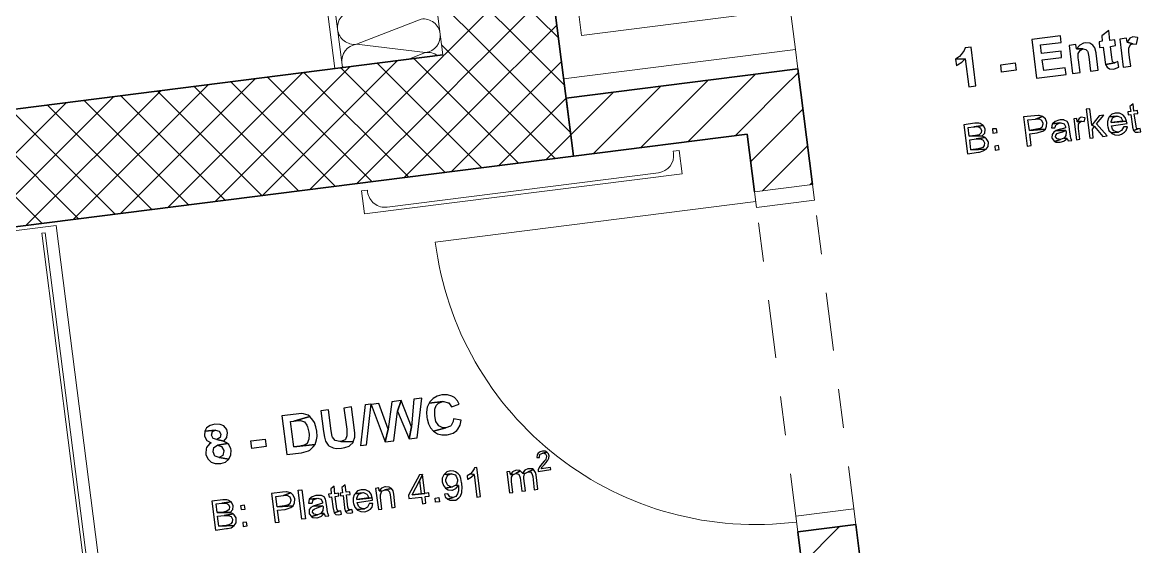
# Model space of a CAD drawing. Header units: metres. Extents: x 2713679.5 to 2713747.3, y 1226017.1 to 1226104.2.
# Drawn here: x 2713701.7 to 2713704.567, y 1226032.286 to 1226033.633 of the extents above; entities that cross this region are included whole.
import ezdxf

# ---------------------------------------------------------------- set-up
doc = ezdxf.new("R2010")
doc.units = ezdxf.units.M
doc.header["$MEASUREMENT"] = 0
doc.linetypes.add('Strichpunkt 3_1_1mm Achsen', pattern=[0.25, 0.15, -0.05, 0, -0.05])
doc.layers.add('haustechnik', color=7, linetype='Continuous', true_color=0x0332dd)
doc.layers.add('texte', color=7, linetype='Continuous', true_color=0x000000)
doc.layers.add('plangrafiken', color=251, linetype='Continuous')
doc.layers.add('waende_stuetzen', color=250, linetype='Continuous')

msp = doc.modelspace()

# ---------------------------------------------------------------- linework, layer by layer
at = {"layer": 'haustechnik', "color": 1, "linetype": 'Continuous', "lineweight": 13}
for p, q in [((2713703.0094, 1226034.602), (2713703.1365, 1226033.6)), ((2713703.1365, 1226033.6), (2713703.6226, 1226033.6617))]:
    msp.add_line(p, q, dxfattribs=at)
at = {"layer": 'plangrafiken', "color": 7, "linetype": 'Continuous', "lineweight": 13}
for p, q in [((2713703.6855, 1226033.5638), (2713703.6087, 1226034.169)), ((2713703.0134, 1226034.0934), (2713703.0902, 1226033.4883)), ((2713703.0902, 1226033.4883), (2713703.6855, 1226033.5638)), ((2713703.6917, 1226033.5142), (2713703.6855, 1226033.5638)), ((2713703.0965, 1226033.4387), (2713703.6917, 1226033.5142)), ((2713703.0902, 1226033.4883), (2713703.0965, 1226033.4387)), ((2713703.3868, 1226033.3041), (2713703.3719, 1226033.3023)), ((2713703.3719, 1226033.3023), (2713703.3725, 1226033.2973)), ((2713703.3943, 1226033.2446), (2713703.3868, 1226033.3041)), ((2713702.5789, 1226033.1411), (2713703.3943, 1226033.2446)), ((2713703.3335, 1226033.247), (2713702.6371, 1226033.1586)), ((2713702.5862, 1226033.2025), (2713702.5713, 1226033.2007)), ((2713702.5713, 1226033.2007), (2713702.5789, 1226033.1411)), ((2713702.5868, 1226033.1976), (2713702.5862, 1226033.2025)), ((2713701.7873, 1226033.1112), (2713700.8945, 1226032.9979)), ((2713702.0139, 1226031.3256), (2713701.7873, 1226033.1112)), ((2713701.7585, 1226033.0925), (2713701.7505, 1226033.0914)), ((2713701.7505, 1226033.0914), (2713701.8645, 1226032.1937)), ((2713701.8724, 1226032.1947), (2713701.7585, 1226033.0925))]:
    msp.add_line(p, q, dxfattribs=at)
for centre, start, end in [((2713703.3279, 1226033.2916), 277.2326, 7.2326), ((2713702.6315, 1226033.2032), 187.2326, 277.2326)]:
    msp.add_arc(centre, 0.045, start, end, dxfattribs=at)
at = {"layer": 'texte'}
for points in [[(2713704.49, 1226033.6126), (2713704.4722, 1226033.5987), (2713704.4737, 1226033.5847), (2713704.4652, 1226033.5832), (2713704.4667, 1226033.5685), (2713704.476, 1226033.5693), (2713704.4799, 1226033.5383), (2713704.4799, 1226033.5367), (2713704.4822, 1226033.5251), (2713704.5055, 1226033.5298), (2713704.5024, 1226033.5305), (2713704.5, 1226033.5329), (2713704.4985, 1226033.5429), (2713704.4946, 1226033.5716), (2713704.5078, 1226033.5739), (2713704.5062, 1226033.5886), (2713704.4931, 1226033.5871)], [(2713704.3661, 1226033.5987), (2713704.2925, 1226033.5894), (2713704.3049, 1226033.4903), (2713704.3808, 1226033.4996), (2713704.3785, 1226033.5166), (2713704.3235, 1226033.5096), (2713704.3196, 1226033.5367), (2713704.3692, 1226033.5429), (2713704.3676, 1226033.5592), (2713704.3173, 1226033.553), (2713704.315, 1226033.5754), (2713704.3684, 1226033.5816)], [(2713704.4296, 1226033.5809), (2713704.4257, 1226033.5801), (2713704.4156, 1226033.5747), (2713704.4071, 1226033.5654), (2713704.4249, 1226033.5654), (2713704.4311, 1226033.5638), (2713704.4358, 1226033.5592), (2713704.4365, 1226033.5576), (2713704.4389, 1226033.5445), (2713704.4435, 1226033.5081), (2713704.4629, 1226033.5104), (2713704.4575, 1226033.5545), (2713704.4575, 1226033.5553), (2713704.4544, 1226033.5677), (2713704.4497, 1226033.5747), (2713704.4412, 1226033.5801)], [(2713704.5357, 1226033.5925), (2713704.5186, 1226033.5902), (2713704.5272, 1226033.5181), (2713704.5465, 1226033.5205), (2713704.5434, 1226033.5429), (2713704.5419, 1226033.5576), (2713704.5419, 1226033.5669), (2713704.5457, 1226033.5762), (2713704.5519, 1226033.5785), (2713704.5372, 1226033.5824)], [(2713704.5519, 1226033.5964), (2713704.5442, 1226033.5925), (2713704.5442, 1226033.5925), (2713704.5372, 1226033.5824), (2713704.5519, 1226033.5785), (2713704.5612, 1226033.577), (2713704.5651, 1226033.594), (2713704.5643, 1226033.5948)], [(2713704.1369, 1226033.57), (2713704.1214, 1226033.5677), (2713704.119, 1226033.5607), (2713704.1113, 1226033.5507), (2713704.1066, 1226033.546), (2713704.0966, 1226033.5391), (2713704.1214, 1226033.5398), (2713704.1307, 1226033.4678), (2713704.1492, 1226033.4701)], [(2713704.4056, 1226033.5762), (2713704.3885, 1226033.5739), (2713704.3971, 1226033.5019), (2713704.4164, 1226033.5042), (2713704.4125, 1226033.5367), (2713704.4118, 1226033.5421), (2713704.4118, 1226033.5538), (2713704.4164, 1226033.5615), (2713704.4249, 1226033.5654), (2713704.4071, 1226033.5654)], [(2713704.0966, 1226033.5391), (2713704.0989, 1226033.522), (2713704.102, 1226033.5243), (2713704.1128, 1226033.5313), (2713704.1214, 1226033.5398)], [(2713704.2151, 1226033.5058), (2713704.2127, 1226033.5243), (2713704.2499, 1226033.529), (2713704.2522, 1226033.5104), (2713704.2151, 1226033.5058)], [(2713704.5132, 1226033.5329), (2713704.5055, 1226033.5298), (2713704.4822, 1226033.5251), (2713704.4861, 1226033.5181), (2713704.4923, 1226033.5143), (2713704.5016, 1226033.5135), (2713704.5047, 1226033.5143), (2713704.5163, 1226033.5181)], [(2713704.4412, 1226033.4113), (2713704.4319, 1226033.4105), (2713704.442, 1226033.3362), (2713704.4505, 1226033.3369), (2713704.4482, 1226033.3586), (2713704.4536, 1226033.3656), (2713704.4466, 1226033.3695)], [(2713704.5527, 1226033.4237), (2713704.5442, 1226033.4175), (2713704.5465, 1226033.4043), (2713704.5395, 1226033.4035), (2713704.5403, 1226033.3958), (2713704.5473, 1226033.3966), (2713704.5512, 1226033.3656), (2713704.5512, 1226033.364), (2713704.5535, 1226033.3555), (2713704.5659, 1226033.3594), (2713704.5628, 1226033.3602), (2713704.5612, 1226033.3617), (2713704.5605, 1226033.3664), (2713704.5558, 1226033.3981), (2713704.5651, 1226033.3989), (2713704.5643, 1226033.4066), (2713704.555, 1226033.4051)], [(2713704.2995, 1226033.3935), (2713704.2716, 1226033.3904), (2713704.2809, 1226033.3152), (2713704.291, 1226033.3168), (2713704.2871, 1226033.347), (2713704.3064, 1226033.3493), (2713704.3119, 1226033.3509), (2713704.3212, 1226033.354), (2713704.3274, 1226033.3586), (2713704.2863, 1226033.3555), (2713704.2824, 1226033.3826), (2713704.3018, 1226033.3849), (2713704.3204, 1226033.3919), (2713704.3204, 1226033.3919), (2713704.3111, 1226033.3942), (2713704.3095, 1226033.3942)], [(2713704.3204, 1226033.3919), (2713704.3018, 1226033.3849), (2713704.3111, 1226033.3857), (2713704.3173, 1226033.3818), (2713704.3212, 1226033.3741), (2713704.3212, 1226033.3718), (2713704.3181, 1226033.3633), (2713704.315, 1226033.3609), (2713704.3049, 1226033.3586), (2713704.2863, 1226033.3555), (2713704.3274, 1226033.3586), (2713704.3305, 1226033.3664), (2713704.3312, 1226033.3757), (2713704.3312, 1226033.3764), (2713704.3274, 1226033.3857)], [(2713704.3653, 1226033.3826), (2713704.3622, 1226033.3818), (2713704.3529, 1226033.3787), (2713704.3529, 1226033.3787), (2713704.3459, 1226033.3726), (2713704.3645, 1226033.3749), (2713704.3668, 1226033.3749), (2713704.3754, 1226033.3726), (2713704.3792, 1226033.3656), (2713704.3792, 1226033.3625), (2713704.3738, 1226033.3609), (2713704.363, 1226033.3578), (2713704.3552, 1226033.3555), (2713704.38, 1226033.3555), (2713704.3808, 1226033.3524), (2713704.38, 1226033.3431), (2713704.3754, 1226033.3362), (2713704.3746, 1226033.3362), (2713704.3831, 1226033.3354), (2713704.3862, 1226033.3292), (2713704.3955, 1226033.33), (2713704.3924, 1226033.3362), (2713704.3916, 1226033.3408), (2713704.3901, 1226033.3524), (2713704.3885, 1226033.3648), (2713704.387, 1226033.3726), (2713704.3831, 1226033.3787), (2713704.3761, 1226033.3818), (2713704.3746, 1226033.3826)], [(2713704.4079, 1226033.3865), (2713704.4001, 1226033.3857), (2713704.4071, 1226033.3315), (2713704.4156, 1226033.3331), (2713704.4125, 1226033.3609), (2713704.4125, 1226033.3625), (2713704.4125, 1226033.3718), (2713704.4156, 1226033.3772), (2713704.4203, 1226033.3795), (2713704.4094, 1226033.378)], [(2713704.4195, 1226033.3896), (2713704.4141, 1226033.3865), (2713704.4141, 1226033.3865), (2713704.4094, 1226033.378), (2713704.4203, 1226033.3795), (2713704.4273, 1226033.3787), (2713704.4296, 1226033.3873), (2713704.4288, 1226033.388)], [(2713704.4776, 1226033.395), (2713704.4652, 1226033.3935), (2713704.4466, 1226033.3695), (2713704.4536, 1226033.3656), (2713704.4753, 1226033.34), (2713704.4861, 1226033.3416), (2713704.459, 1226033.3726)], [(2713704.4915, 1226033.3904), (2713704.4892, 1226033.3873), (2713704.4869, 1226033.3787), (2713704.4869, 1226033.3687), (2713704.4877, 1226033.3648), (2713704.4908, 1226033.3555), (2713704.4969, 1226033.3493), (2713704.5155, 1226033.3516), (2713704.5124, 1226033.3516), (2713704.5031, 1226033.3547), (2713704.5, 1226033.3586), (2713704.4969, 1226033.3679), (2713704.5372, 1226033.3733), (2713704.5364, 1226033.3757), (2713704.5357, 1226033.3795), (2713704.4962, 1226033.3757), (2713704.4962, 1226033.3787), (2713704.5, 1226033.3873), (2713704.5016, 1226033.3888), (2713704.5093, 1226033.3927)], [(2713704.5086, 1226033.4004), (2713704.507, 1226033.4004), (2713704.4977, 1226033.3973), (2713704.4915, 1226033.3904), (2713704.5093, 1226033.3927), (2713704.5132, 1226033.3927), (2713704.5217, 1226033.3888), (2713704.5225, 1226033.388), (2713704.5264, 1226033.3795), (2713704.4962, 1226033.3757), (2713704.5357, 1226033.3795), (2713704.5326, 1226033.3888), (2713704.5272, 1226033.395), (2713704.5264, 1226033.3958), (2713704.5179, 1226033.3997)], [(2713704.1461, 1226033.3741), (2713704.1183, 1226033.3702), (2713704.1276, 1226033.2959), (2713704.1554, 1226033.2998), (2713704.1585, 1226033.2998), (2713704.1678, 1226033.3029), (2713704.1756, 1226033.3075), (2713704.1361, 1226033.306), (2713704.133, 1226033.3315), (2713704.15, 1226033.3338), (2713704.1732, 1226033.3377), (2713704.1647, 1226033.3408), (2713704.1655, 1226033.3416), (2713704.1314, 1226033.3408), (2713704.1291, 1226033.3633), (2713704.1438, 1226033.3648), (2713704.1678, 1226033.3687), (2713704.1601, 1226033.3733), (2713704.1562, 1226033.3741)], [(2713704.1678, 1226033.3687), (2713704.1438, 1226033.3648), (2713704.1461, 1226033.3648), (2713704.1554, 1226033.3656), (2713704.1609, 1226033.3617), (2713704.1632, 1226033.3555), (2713704.1624, 1226033.3493), (2713704.157, 1226033.3447), (2713704.1477, 1226033.3424), (2713704.1314, 1226033.3408), (2713704.1655, 1226033.3416), (2713704.1717, 1226033.3485), (2713704.1732, 1226033.3578), (2713704.1725, 1226033.3594), (2713704.1686, 1226033.3679)], [(2713704.2019, 1226033.3602), (2713704.1918, 1226033.3594), (2713704.1926, 1226033.3485), (2713704.2034, 1226033.3501)], [(2713704.3459, 1226033.3726), (2713704.3452, 1226033.3718), (2713704.3428, 1226033.3625), (2713704.3521, 1226033.3625), (2713704.3552, 1226033.371), (2713704.356, 1226033.371), (2713704.3645, 1226033.3749)], [(2713704.3552, 1226033.3555), (2713704.349, 1226033.3516), (2713704.3452, 1226033.3455), (2713704.3444, 1226033.3377), (2713704.3452, 1226033.3346), (2713704.3506, 1226033.3276), (2713704.3661, 1226033.3323), (2713704.3576, 1226033.3338), (2713704.3537, 1226033.3393), (2713704.3545, 1226033.3439), (2713704.3576, 1226033.3478), (2713704.3653, 1226033.3501), (2713704.3723, 1226033.3524), (2713704.38, 1226033.3555)], [(2713704.5279, 1226033.3648), (2713704.5279, 1226033.364), (2713704.5233, 1226033.3555), (2713704.5155, 1226033.3516), (2713704.4969, 1226033.3493), (2713704.4985, 1226033.3478), (2713704.5062, 1226033.3447), (2713704.5163, 1226033.3439), (2713704.5233, 1226033.3462), (2713704.531, 1226033.3509), (2713704.5349, 1226033.3555), (2713704.538, 1226033.3648)], [(2713704.5705, 1226033.3609), (2713704.5659, 1226033.3594), (2713704.5535, 1226033.3555), (2713704.5581, 1226033.3516), (2713704.5659, 1226033.3509), (2713704.5728, 1226033.3524)], [(2713704.1732, 1226033.3377), (2713704.15, 1226033.3338), (2713704.1516, 1226033.3338), (2713704.1609, 1226033.3338), (2713704.1678, 1226033.3307), (2713704.1709, 1226033.3238), (2713704.1701, 1226033.3168), (2713704.1671, 1226033.3122), (2713704.1616, 1226033.3098), (2713704.1547, 1226033.3083), (2713704.1361, 1226033.306), (2713704.1756, 1226033.3075), (2713704.1802, 1226033.3145), (2713704.1802, 1226033.3152), (2713704.181, 1226033.3245), (2713704.1802, 1226033.3276), (2713704.1756, 1226033.3354)], [(2713704.3746, 1226033.3362), (2713704.3661, 1226033.3323), (2713704.3506, 1226033.3276), (2713704.3545, 1226033.3253), (2713704.3645, 1226033.3253), (2713704.3653, 1226033.3253), (2713704.3746, 1226033.3284), (2713704.3761, 1226033.3292), (2713704.3831, 1226033.3354)], [(2713704.2073, 1226033.3168), (2713704.1973, 1226033.3152), (2713704.1988, 1226033.3052), (2713704.2089, 1226033.3067)], [(2713702.7259, 1226032.6678), (2713702.7057, 1226032.6655), (2713702.6996, 1226032.5943), (2713702.6934, 1226032.5633), (2713702.7143, 1226032.5656)], [(2713702.7785, 1226032.6764), (2713702.7778, 1226032.6764), (2713702.7654, 1226032.6733), (2713702.7553, 1226032.6671), (2713702.7468, 1226032.6586), (2713702.7445, 1226032.6547), (2713702.7801, 1226032.6593), (2713702.7824, 1226032.6593), (2713702.794, 1226032.6562), (2713702.7956, 1226032.6555), (2713702.8026, 1226032.6454), (2713702.8219, 1226032.6524), (2713702.8173, 1226032.6609), (2713702.8095, 1226032.6694), (2713702.8033, 1226032.6733), (2713702.7917, 1226032.6764)], [(2713702.4866, 1226032.6376), (2713702.4665, 1226032.6353), (2713702.4734, 1226032.5819), (2713702.4734, 1226032.5819), (2713702.4758, 1226032.5672), (2713702.4788, 1226032.5571), (2713702.4788, 1226032.5571), (2713702.4858, 1226032.547), (2713702.4874, 1226032.5455), (2713702.4982, 1226032.5401), (2713702.506, 1226032.5385), (2713702.5199, 1226032.5393), (2713702.5284, 1226032.5408), (2713702.5393, 1226032.5447), (2713702.5408, 1226032.5463), (2713702.5493, 1226032.554), (2713702.5501, 1226032.5556), (2713702.5176, 1226032.5563), (2713702.5152, 1226032.5563), (2713702.5036, 1226032.5587), (2713702.4967, 1226032.5672), (2713702.4959, 1226032.5695), (2713702.4936, 1226032.5842)], [(2713702.5454, 1226032.6454), (2713702.5261, 1226032.6423), (2713702.5331, 1226032.5881), (2713702.5331, 1226032.5819), (2713702.5338, 1226032.571), (2713702.53, 1226032.5618), (2713702.5292, 1226032.561), (2713702.5176, 1226032.5563), (2713702.5501, 1226032.5556), (2713702.554, 1226032.5679), (2713702.554, 1226032.5679), (2713702.554, 1226032.578), (2713702.5524, 1226032.5927)], [(2713702.5695, 1226032.5455), (2713702.5811, 1226032.6516), (2713702.595, 1226032.6531), (2713702.5834, 1226032.547), (2713702.5695, 1226032.5455)], [(2713702.6159, 1226032.6539), (2713702.5958, 1226032.6516), (2713702.6322, 1226032.5556), (2713702.6399, 1226032.5881)], [(2713702.6732, 1226032.6617), (2713702.6492, 1226032.6586), (2713702.6399, 1226032.5881), (2713702.6322, 1226032.5556), (2713702.6539, 1226032.5579), (2713702.6639, 1226032.6345)], [(2713702.6732, 1226032.6617), (2713702.6639, 1226032.6345), (2713702.6934, 1226032.5633), (2713702.6996, 1226032.5943)], [(2713702.7445, 1226032.6547), (2713702.7398, 1226032.6446), (2713702.7383, 1226032.6322), (2713702.739, 1226032.6183), (2713702.7398, 1226032.6144), (2713702.7429, 1226032.602), (2713702.7483, 1226032.5912), (2713702.7561, 1226032.5834), (2713702.7878, 1226032.5912), (2713702.7801, 1226032.5912), (2713702.7693, 1226032.5966), (2713702.7677, 1226032.5989), (2713702.7623, 1226032.6082), (2713702.7592, 1226032.6222), (2713702.7592, 1226032.626), (2713702.7592, 1226032.6392), (2713702.7631, 1226032.6493), (2713702.7685, 1226032.6547), (2713702.7801, 1226032.6593)], [(2713702.403, 1226032.6268), (2713702.3666, 1226032.6222), (2713702.379, 1226032.523), (2713702.4169, 1226032.5277), (2713702.4231, 1226032.5292), (2713702.4347, 1226032.5323), (2713702.4386, 1226032.5346), (2713702.4471, 1226032.5424), (2713702.4517, 1226032.5486), (2713702.3975, 1226032.5424), (2713702.389, 1226032.6082), (2713702.3975, 1226032.609), (2713702.4386, 1226032.6206), (2713702.4339, 1226032.6237), (2713702.4223, 1226032.6276), (2713702.4169, 1226032.6284)], [(2713702.4386, 1226032.6206), (2713702.3975, 1226032.609), (2713702.4037, 1226032.6098), (2713702.4146, 1226032.6105), (2713702.4246, 1226032.6067), (2713702.4308, 1226032.5981), (2713702.4324, 1226032.5943), (2713702.4355, 1226032.5803), (2713702.4363, 1226032.5741), (2713702.4355, 1226032.5625), (2713702.4316, 1226032.5517), (2713702.4239, 1226032.547), (2713702.4123, 1226032.5447), (2713702.3975, 1226032.5424), (2713702.4517, 1226032.5486), (2713702.4556, 1226032.561), (2713702.4572, 1226032.5695), (2713702.4564, 1226032.5827), (2713702.4541, 1226032.5943), (2713702.4502, 1226032.6051), (2713702.4463, 1226032.6113)], [(2713702.8072, 1226032.6144), (2713702.8064, 1226032.6082), (2713702.801, 1226032.5974), (2713702.7995, 1226032.5958), (2713702.7878, 1226032.5912), (2713702.7561, 1226032.5834), (2713702.7662, 1226032.5765), (2713702.7778, 1226032.5734), (2713702.7909, 1226032.5734), (2713702.7948, 1226032.5741), (2713702.8064, 1226032.578), (2713702.8157, 1226032.585), (2713702.8188, 1226032.5881), (2713702.8242, 1226032.5981), (2713702.8273, 1226032.6113)], [(2713702.1691, 1226032.5834), (2713702.1675, 1226032.5718), (2713702.1675, 1226032.571), (2713702.173, 1226032.5602), (2713702.1737, 1226032.5587), (2713702.1846, 1226032.5532), (2713702.1807, 1226032.5501), (2713702.173, 1226032.5408), (2713702.1722, 1226032.5377), (2713702.1714, 1226032.5254), (2713702.1714, 1226032.523), (2713702.1761, 1226032.5122), (2713702.1846, 1226032.5037), (2713702.1954, 1226032.4998), (2713702.2078, 1226032.4998), (2713702.2094, 1226032.4998), (2713702.2217, 1226032.5037), (2713702.2303, 1226032.5114), (2713702.2303, 1226032.5114), (2713702.2055, 1226032.5153), (2713702.1954, 1226032.5184), (2713702.1946, 1226032.5184), (2713702.19, 1226032.53), (2713702.1915, 1226032.5408), (2713702.2016, 1226032.547), (2713702.2272, 1226032.5517), (2713702.2163, 1226032.5571), (2713702.2171, 1226032.5571), (2713702.1993, 1226032.5618), (2713702.19, 1226032.5641), (2713702.1861, 1226032.5726), (2713702.1884, 1226032.5819), (2713702.1962, 1226032.5858)], [(2713702.1946, 1226032.6012), (2713702.1823, 1226032.5974), (2713702.173, 1226032.5912), (2713702.1691, 1226032.5834), (2713702.1962, 1226032.5858), (2713702.2055, 1226032.5834), (2713702.2094, 1226032.5757), (2713702.2078, 1226032.5664), (2713702.1993, 1226032.5618), (2713702.2171, 1226032.5571), (2713702.2256, 1226032.5664), (2713702.2256, 1226032.5672), (2713702.2272, 1226032.5788), (2713702.2248, 1226032.5873), (2713702.2171, 1226032.5966), (2713702.2078, 1226032.6005)], [(2713702.2272, 1226032.5517), (2713702.2016, 1226032.547), (2713702.2117, 1226032.5439), (2713702.2171, 1226032.5331), (2713702.2171, 1226032.5323), (2713702.2148, 1226032.5207), (2713702.2055, 1226032.5153), (2713702.2303, 1226032.5114), (2713702.2357, 1226032.5223), (2713702.2365, 1226032.5346), (2713702.2357, 1226032.5377), (2713702.2303, 1226032.5486)], [(2713702.2891, 1226032.5385), (2713702.2868, 1226032.5579), (2713702.324, 1226032.5625), (2713702.3263, 1226032.5432), (2713702.2891, 1226032.5385)], [(2713703.0356, 1226032.5316), (2713703.0302, 1226032.53), (2713703.0248, 1226032.5261), (2713703.0225, 1226032.5223), (2713703.0217, 1226032.5153), (2713703.0279, 1226032.5153), (2713703.0279, 1226032.5168), (2713703.0295, 1226032.523), (2713703.0302, 1226032.5238), (2713703.0364, 1226032.5261), (2713703.0473, 1226032.5292), (2713703.0426, 1226032.5316)], [(2713703.0473, 1226032.5292), (2713703.0364, 1226032.5261), (2713703.0372, 1226032.5269), (2713703.0434, 1226032.5246), (2713703.0434, 1226032.5246), (2713703.0465, 1226032.5192), (2713703.0465, 1226032.5176), (2713703.0449, 1226032.5114), (2713703.0442, 1226032.5106), (2713703.0403, 1226032.506), (2713703.0349, 1226032.4998), (2713703.0318, 1226032.4959), (2713703.0279, 1226032.4913), (2713703.0279, 1226032.4905), (2713703.0248, 1226032.4843), (2713703.0248, 1226032.4797), (2713703.0573, 1226032.4843), (2713703.0566, 1226032.4897), (2713703.0325, 1226032.4866), (2713703.0349, 1226032.4905), (2713703.0356, 1226032.4921), (2713703.0411, 1226032.4975), (2713703.0457, 1226032.5029), (2713703.0488, 1226032.5075), (2713703.0496, 1226032.5083), (2713703.0519, 1226032.5137), (2713703.0527, 1226032.5199), (2713703.0511, 1226032.5246)], [(2713702.7274, 1226032.4719), (2713702.7197, 1226032.4704), (2713702.6918, 1226032.4185), (2713702.6926, 1226032.41), (2713702.7251, 1226032.4138), (2713702.7274, 1226032.396), (2713702.7367, 1226032.3976), (2713702.7344, 1226032.4154), (2713702.7445, 1226032.4162), (2713702.7437, 1226032.4247), (2713702.7336, 1226032.4231), (2713702.7011, 1226032.4193), (2713702.7197, 1226032.4557)], [(2713702.7274, 1226032.4719), (2713702.7197, 1226032.4557), (2713702.7243, 1226032.4224), (2713702.7011, 1226032.4193), (2713702.7336, 1226032.4231)], [(2713702.7832, 1226032.4719), (2713702.7824, 1226032.4711), (2713702.7785, 1226032.4626), (2713702.7785, 1226032.4533), (2713702.7785, 1226032.4526), (2713702.7816, 1226032.4433), (2713702.7871, 1226032.4363), (2713702.8049, 1226032.4402), (2713702.8026, 1226032.4394), (2713702.794, 1226032.4433), (2713702.7917, 1226032.4448), (2713702.7878, 1226032.4541), (2713702.7878, 1226032.4588), (2713702.7909, 1226032.4673), (2713702.7925, 1226032.4696), (2713702.801, 1226032.4735)], [(2713702.7987, 1226032.4812), (2713702.7902, 1226032.4781), (2713702.7832, 1226032.4719), (2713702.801, 1226032.4735), (2713702.8033, 1226032.4735), (2713702.8118, 1226032.4704), (2713702.8142, 1226032.4673), (2713702.8173, 1226032.4588), (2713702.8173, 1226032.4541), (2713702.8149, 1226032.4456), (2713702.8134, 1226032.444), (2713702.8204, 1226032.4433), (2713702.8204, 1226032.4417), (2713702.8204, 1226032.4402), (2713702.8204, 1226032.4301), (2713702.818, 1226032.4216), (2713702.8134, 1226032.4154), (2713702.8064, 1226032.4123), (2713702.7925, 1226032.4084), (2713702.7979, 1226032.4053), (2713702.8072, 1226032.4053), (2713702.8134, 1226032.4061), (2713702.8211, 1226032.4115), (2713702.825, 1226032.4162), (2713702.8289, 1226032.4255), (2713702.8289, 1226032.4286), (2713702.8297, 1226032.4371), (2713702.8289, 1226032.4487), (2713702.8281, 1226032.451), (2713702.8266, 1226032.4611), (2713702.8235, 1226032.4688), (2713702.8196, 1226032.4735), (2713702.8126, 1226032.4789), (2713702.808, 1226032.4804)], [(2713702.8506, 1226032.4735), (2713702.8428, 1226032.468), (2713702.8436, 1226032.4588), (2713702.8444, 1226032.4595), (2713702.8529, 1226032.465), (2713702.8537, 1226032.4657), (2713702.8606, 1226032.4719)], [(2713702.8676, 1226032.4897), (2713702.8614, 1226032.489), (2713702.8606, 1226032.4866), (2713702.8552, 1226032.4781), (2713702.8506, 1226032.4735), (2713702.8606, 1226032.4719), (2713702.8676, 1226032.4138), (2713702.8769, 1226032.4154)], [(2713702.952, 1226032.4797), (2713702.9443, 1226032.4781), (2713702.9512, 1226032.4247), (2713702.9598, 1226032.4255), (2713702.9567, 1226032.4533), (2713702.9559, 1226032.4557), (2713702.9567, 1226032.465), (2713702.9605, 1226032.4719), (2713702.9536, 1226032.4719)], [(2713702.9683, 1226032.4828), (2713702.9683, 1226032.4828), (2713702.959, 1226032.4789), (2713702.9536, 1226032.4719), (2713702.9605, 1226032.4719), (2713702.9675, 1226032.4742), (2713702.9783, 1226032.4812), (2713702.9776, 1226032.482)], [(2713702.9783, 1226032.4812), (2713702.9675, 1226032.4742), (2713702.9752, 1226032.4727), (2713702.9752, 1226032.4727), (2713702.9783, 1226032.4634), (2713702.983, 1226032.4286), (2713702.9923, 1226032.4301), (2713702.9884, 1226032.4611), (2713702.9876, 1226032.4657), (2713702.99, 1226032.4735), (2713702.9907, 1226032.4742), (2713702.9845, 1226032.475)], [(2713703, 1226032.4866), (2713702.9985, 1226032.4866), (2713702.9907, 1226032.4828), (2713702.9845, 1226032.475), (2713702.9907, 1226032.4742), (2713702.9992, 1226032.4789), (2713703.0132, 1226032.4843), (2713703.0101, 1226032.4859)], [(2713703.0132, 1226032.4843), (2713702.9992, 1226032.4789), (2713703.0047, 1226032.4781), (2713703.0085, 1226032.4742), (2713703.0109, 1226032.4665), (2713703.0147, 1226032.4324), (2713703.024, 1226032.434), (2713703.0194, 1226032.4711), (2713703.0178, 1226032.4766)], [(2713702.5005, 1226032.4417), (2713702.492, 1226032.4348), (2713702.4936, 1226032.4216), (2713702.4866, 1226032.4208), (2713702.4881, 1226032.4131), (2713702.4943, 1226032.4146), (2713702.4982, 1226032.3836), (2713702.499, 1226032.3813), (2713702.5013, 1226032.3728), (2713702.5137, 1226032.3774), (2713702.5106, 1226032.3774), (2713702.5091, 1226032.379), (2713702.5075, 1226032.3836), (2713702.5036, 1226032.4154), (2713702.5129, 1226032.4169), (2713702.5121, 1226032.4239), (2713702.5029, 1226032.4224)], [(2713702.5292, 1226032.4448), (2713702.5207, 1226032.4386), (2713702.5222, 1226032.4247), (2713702.516, 1226032.4239), (2713702.5168, 1226032.4169), (2713702.5238, 1226032.4177), (2713702.5276, 1226032.3867), (2713702.5276, 1226032.3852), (2713702.53, 1226032.3767), (2713702.5424, 1226032.3805), (2713702.5393, 1226032.3813), (2713702.5377, 1226032.3829), (2713702.5362, 1226032.3875), (2713702.5323, 1226032.4193), (2713702.5416, 1226032.42), (2713702.5408, 1226032.427), (2713702.5315, 1226032.4262)], [(2713702.6159, 1226032.4371), (2713702.6074, 1226032.4355), (2713702.6144, 1226032.3821), (2713702.6237, 1226032.3829), (2713702.6198, 1226032.4123), (2713702.6198, 1226032.4193), (2713702.6221, 1226032.427), (2713702.6229, 1226032.4286), (2713702.6167, 1226032.4293)], [(2713702.633, 1226032.4402), (2713702.6306, 1226032.4402), (2713702.6221, 1226032.4363), (2713702.6167, 1226032.4293), (2713702.6229, 1226032.4286), (2713702.6314, 1226032.4324), (2713702.6484, 1226032.4355), (2713702.6422, 1226032.4394)], [(2713702.6484, 1226032.4355), (2713702.6314, 1226032.4324), (2713702.6384, 1226032.4317), (2713702.643, 1226032.427), (2713702.6446, 1226032.4193), (2713702.6492, 1226032.386), (2713702.6577, 1226032.3875), (2713702.6539, 1226032.4208), (2713702.6523, 1226032.4293)], [(2713702.8134, 1226032.444), (2713702.8049, 1226032.4402), (2713702.7871, 1226032.4363), (2713702.794, 1226032.4324), (2713702.8033, 1226032.4317), (2713702.8049, 1226032.4317), (2713702.8134, 1226032.4355), (2713702.8142, 1226032.4363), (2713702.8204, 1226032.4433)], [(2713702.2148, 1226032.4069), (2713702.1869, 1226032.403), (2713702.1962, 1226032.3287), (2713702.2241, 1226032.3325), (2713702.2272, 1226032.3325), (2713702.2365, 1226032.3349), (2713702.2442, 1226032.3403), (2713702.2047, 1226032.3387), (2713702.2016, 1226032.3643), (2713702.2186, 1226032.3666), (2713702.2419, 1226032.3705), (2713702.2334, 1226032.3736), (2713702.2341, 1226032.3743), (2713702.2008, 1226032.3736), (2713702.1977, 1226032.396), (2713702.2125, 1226032.3976), (2713702.2365, 1226032.4015), (2713702.2287, 1226032.4061), (2713702.2248, 1226032.4069)], [(2713702.3681, 1226032.4262), (2713702.3402, 1226032.4231), (2713702.3495, 1226032.348), (2713702.3596, 1226032.3496), (2713702.3557, 1226032.3798), (2713702.3751, 1226032.3821), (2713702.3805, 1226032.3836), (2713702.3898, 1226032.3867), (2713702.396, 1226032.3914), (2713702.3549, 1226032.3883), (2713702.3511, 1226032.4154), (2713702.3704, 1226032.4177), (2713702.3898, 1226032.4247), (2713702.389, 1226032.4247), (2713702.3797, 1226032.427), (2713702.3782, 1226032.427)], [(2713702.3898, 1226032.4247), (2713702.3704, 1226032.4177), (2713702.3797, 1226032.4185), (2713702.3867, 1226032.4146), (2713702.3898, 1226032.4069), (2713702.3898, 1226032.4045), (2713702.3867, 1226032.396), (2713702.3836, 1226032.3937), (2713702.3735, 1226032.3914), (2713702.3549, 1226032.3883), (2713702.396, 1226032.3914), (2713702.3991, 1226032.3991), (2713702.3999, 1226032.4084), (2713702.3999, 1226032.4092), (2713702.396, 1226032.4185)], [(2713702.4177, 1226032.3573), (2713702.4084, 1226032.4317), (2713702.4177, 1226032.4324), (2713702.427, 1226032.3581), (2713702.4177, 1226032.3573)], [(2713702.437, 1226032.4084), (2713702.437, 1226032.4076), (2713702.4347, 1226032.3984), (2713702.444, 1226032.3984), (2713702.4471, 1226032.4069), (2713702.4471, 1226032.4069), (2713702.4564, 1226032.41)], [(2713702.4564, 1226032.4177), (2713702.4541, 1226032.4177), (2713702.4448, 1226032.4146), (2713702.4448, 1226032.4146), (2713702.437, 1226032.4084), (2713702.4564, 1226032.41), (2713702.4587, 1226032.4107), (2713702.4672, 1226032.4084), (2713702.4711, 1226032.4007), (2713702.4711, 1226032.3984), (2713702.4657, 1226032.396), (2713702.4548, 1226032.3929), (2713702.4471, 1226032.3906), (2713702.4719, 1226032.3914), (2713702.4727, 1226032.3883), (2713702.4719, 1226032.379), (2713702.4665, 1226032.3712), (2713702.4665, 1226032.3712), (2713702.475, 1226032.3712), (2713702.4781, 1226032.3643), (2713702.4874, 1226032.3658), (2713702.4843, 1226032.372), (2713702.4835, 1226032.3759), (2713702.4819, 1226032.3883), (2713702.4804, 1226032.3999), (2713702.4788, 1226032.4084), (2713702.475, 1226032.4146), (2713702.468, 1226032.4177), (2713702.4665, 1226032.4177)], [(2713702.5547, 1226032.4224), (2713702.5524, 1226032.4193), (2713702.5501, 1226032.4107), (2713702.5501, 1226032.4007), (2713702.5509, 1226032.3968), (2713702.554, 1226032.3875), (2713702.5594, 1226032.3813), (2713702.5787, 1226032.3836), (2713702.5749, 1226032.3836), (2713702.5664, 1226032.3867), (2713702.5633, 1226032.3906), (2713702.5602, 1226032.3999), (2713702.5997, 1226032.4053), (2713702.5997, 1226032.4076), (2713702.5989, 1226032.4115), (2713702.5594, 1226032.4076), (2713702.5594, 1226032.4107), (2713702.5625, 1226032.4193), (2713702.564, 1226032.4208), (2713702.5726, 1226032.4247)], [(2713702.5718, 1226032.4324), (2713702.5702, 1226032.4324), (2713702.5609, 1226032.4293), (2713702.5547, 1226032.4224), (2713702.5726, 1226032.4247), (2713702.5764, 1226032.4255), (2713702.5849, 1226032.4208), (2713702.5857, 1226032.42), (2713702.5896, 1226032.4115), (2713702.5594, 1226032.4076), (2713702.5989, 1226032.4115), (2713702.5958, 1226032.4208), (2713702.5904, 1226032.4278), (2713702.5896, 1226032.4278), (2713702.5811, 1226032.4324)], [(2713702.7615, 1226032.4007), (2713702.76, 1226032.4107), (2713702.77, 1226032.4123), (2713702.7716, 1226032.4015), (2713702.7615, 1226032.4007)], [(2713702.7925, 1226032.4224), (2713702.784, 1226032.4208), (2713702.7863, 1226032.4146), (2713702.7925, 1226032.4084), (2713702.8064, 1226032.4123), (2713702.7979, 1226032.4146), (2713702.7979, 1226032.4146)], [(2713702.2365, 1226032.4015), (2713702.2125, 1226032.3976), (2713702.2148, 1226032.3976), (2713702.2241, 1226032.3984), (2713702.2295, 1226032.3945), (2713702.2318, 1226032.3883), (2713702.231, 1226032.3821), (2713702.2256, 1226032.3774), (2713702.2163, 1226032.3751), (2713702.2008, 1226032.3736), (2713702.2341, 1226032.3743), (2713702.2403, 1226032.3813), (2713702.2419, 1226032.3906), (2713702.2419, 1226032.3914), (2713702.2372, 1226032.4007)], [(2713702.2705, 1226032.3929), (2713702.2605, 1226032.3914), (2713702.262, 1226032.3813), (2713702.2721, 1226032.3829)], [(2713702.4471, 1226032.3906), (2713702.4409, 1226032.3867), (2713702.437, 1226032.3813), (2713702.4363, 1226032.3736), (2713702.437, 1226032.3705), (2713702.4425, 1226032.3635), (2713702.4579, 1226032.3682), (2713702.4494, 1226032.3697), (2713702.4455, 1226032.3751), (2713702.4463, 1226032.3798), (2713702.4494, 1226032.3829), (2713702.4572, 1226032.386), (2713702.4641, 1226032.3883), (2713702.4719, 1226032.3914)], [(2713702.5176, 1226032.3782), (2713702.5137, 1226032.3774), (2713702.5013, 1226032.3728), (2713702.5052, 1226032.3689), (2713702.5129, 1226032.3682), (2713702.5199, 1226032.3697)], [(2713702.5462, 1226032.3813), (2713702.5424, 1226032.3805), (2713702.53, 1226032.3767), (2713702.5338, 1226032.3728), (2713702.5424, 1226032.372), (2713702.5485, 1226032.3736)], [(2713702.5911, 1226032.3968), (2713702.5911, 1226032.396), (2713702.5865, 1226032.3875), (2713702.5787, 1226032.3836), (2713702.5594, 1226032.3813), (2713702.5609, 1226032.3798), (2713702.5695, 1226032.3767), (2713702.5795, 1226032.3759), (2713702.5865, 1226032.3782), (2713702.5942, 1226032.3829), (2713702.5981, 1226032.3875), (2713702.6004, 1226032.3968)], [(2713702.2419, 1226032.3705), (2713702.2186, 1226032.3666), (2713702.2202, 1226032.3666), (2713702.2295, 1226032.3666), (2713702.2365, 1226032.3635), (2713702.2396, 1226032.3565), (2713702.2388, 1226032.3496), (2713702.2357, 1226032.3449), (2713702.2303, 1226032.3426), (2713702.2233, 1226032.341), (2713702.2047, 1226032.3387), (2713702.2442, 1226032.3403), (2713702.2489, 1226032.3472), (2713702.2489, 1226032.348), (2713702.2496, 1226032.3573), (2713702.2489, 1226032.3604), (2713702.2442, 1226032.3682)], [(2713702.276, 1226032.3496), (2713702.2659, 1226032.348), (2713702.2674, 1226032.3379), (2713702.2775, 1226032.3395)], [(2713702.4665, 1226032.3712), (2713702.4579, 1226032.3682), (2713702.4425, 1226032.3635), (2713702.4463, 1226032.3612), (2713702.4564, 1226032.3604), (2713702.4572, 1226032.3604), (2713702.4665, 1226032.3635), (2713702.468, 1226032.3643), (2713702.475, 1226032.3712)]]:
    msp.add_lwpolyline(points, close=True, dxfattribs=at)
at = {"layer": 'waende_stuetzen', "color": 7, "linetype": 'Continuous', "lineweight": 35}
for p, q in [((2713703.1154, 1226033.2899), (2713702.6999, 1226036.5636)), ((2713702.78, 1226033.5497), (2713700.8455, 1226033.3042)), ((2713703.5429, 1226033.4953), (2713703.0965, 1226033.4387)), ((2713703.6917, 1226033.5142), (2713703.5429, 1226033.4953)), ((2713703.7295, 1226033.2166), (2713703.6917, 1226033.5142)), ((2713703.0965, 1226033.4387), (2713703.1154, 1226033.2899)), ((2713703.1154, 1226033.2899), (2713703.5618, 1226033.3465)), ((2713703.5618, 1226033.3465), (2713703.5807, 1226033.1977)), ((2713703.1154, 1226033.2899), (2713702.8178, 1226033.2521)), ((2713700.8833, 1226033.0066), (2713702.8178, 1226033.2521)), ((2713703.8403, 1226032.3436), (2713703.6915, 1226032.3247)), ((2713703.6915, 1226032.3247), (2713703.9345, 1226030.4101)), ((2713704.0833, 1226030.429), (2713703.8403, 1226032.3436))]:
    msp.add_line(p, q, dxfattribs=at)
at = {"layer": 'waende_stuetzen', "color": 7, "linetype": 'Continuous', "lineweight": 18}
for p, q in [((2713702.78, 1226033.5497), (2713702.4023, 1226036.5258)), ((2713702.1246, 1226036.4906), (2713702.5022, 1226033.5145)), ((2713702.1444, 1226036.4931), (2713702.5221, 1226033.517)), ((2713702.5022, 1226033.5145), (2713702.5221, 1226033.517))]:
    msp.add_line(p, q, dxfattribs=at)
at = {"layer": 'waende_stuetzen', "color": 18, "linetype": 'Continuous', "lineweight": 0, "true_color": 0x000000}
for p, q in [((2713703.0769, 1226033.5935), (2713702.7305, 1226033.9398)), ((2713702.9882, 1226033.5761), (2713702.7459, 1226033.8184)), ((2713702.7843, 1226033.5503), (2713703.0488, 1226033.8147)), ((2713702.894, 1226033.5642), (2713702.7613, 1226033.6969)), ((2713702.9058, 1226033.5657), (2713703.0607, 1226033.7206)), ((2713703.0273, 1226033.5811), (2713703.0727, 1226033.6265)), ((2713702.9017, 1226033.4555), (2713703.0273, 1226033.5811)), ((2713702.7999, 1226033.5522), (2713702.7768, 1226033.5754)), ((2713702.8796, 1226033.4726), (2713702.7999, 1226033.5522)), ((2713702.8419, 1226033.5018), (2713702.9058, 1226033.5657)), ((2713703.1077, 1226033.3505), (2713702.894, 1226033.5642)), ((2713703.0923, 1226033.472), (2713702.9882, 1226033.5761)), ((2713702.3165, 1226033.1885), (2713702.6628, 1226033.5348)), ((2713702.438, 1226033.2039), (2713702.7804, 1226033.5464)), ((2713702.8076, 1226033.3324), (2713702.6117, 1226033.5283)), ((2713702.7922, 1226033.4539), (2713702.7058, 1226033.5403)), ((2713702.7804, 1226033.5464), (2713702.7821, 1226033.5481)), ((2713702.7821, 1226033.5481), (2713702.7843, 1226033.5503)), ((2713702.9614, 1226033.4092), (2713703.0846, 1226033.5324)), ((2713702.0735, 1226033.1576), (2713702.4199, 1226033.504)), ((2713702.195, 1226033.1731), (2713702.5413, 1226033.5194)), ((2713702.6918, 1226033.2361), (2713702.4234, 1226033.5045)), ((2713702.7859, 1226033.248), (2713702.5176, 1226033.5164)), ((2713702.7924, 1226033.4523), (2713702.8419, 1226033.5018)), ((2713703.5469, 1226033.4643), (2713703.583, 1226033.5004)), ((2713703.6535, 1226033.4648), (2713703.693, 1226033.5043)), ((2713701.8305, 1226033.1268), (2713702.1769, 1226033.4732)), ((2713701.952, 1226033.1422), (2713702.2984, 1226033.4886)), ((2713702.4094, 1226033.2003), (2713702.1411, 1226033.4686)), ((2713702.5035, 1226033.2122), (2713702.2352, 1226033.4806)), ((2713702.5977, 1226033.2242), (2713702.3293, 1226033.4925)), ((2713703.0683, 1226033.2839), (2713702.8796, 1226033.4726)), ((2713703.1669, 1226033.2964), (2713703.34, 1226033.4696)), ((2713703.2883, 1226033.3118), (2713703.4615, 1226033.485)), ((2713701.5876, 1226033.096), (2713701.9339, 1226033.4423)), ((2713701.7091, 1226033.1114), (2713702.0554, 1226033.4577)), ((2713702.2212, 1226033.1764), (2713701.9528, 1226033.4447)), ((2713702.3153, 1226033.1883), (2713702.0469, 1226033.4567)), ((2713702.5594, 1226033.2193), (2713702.7924, 1226033.4523)), ((2713702.9741, 1226033.2719), (2713702.7922, 1226033.4539)), ((2713702.8043, 1226033.3581), (2713702.9017, 1226033.4555)), ((2713703.0212, 1226033.3629), (2713703.0966, 1226033.4382)), ((2713703.0966, 1226033.4382), (2713703.0971, 1226033.4387)), ((2713703.1085, 1226033.3441), (2713703.2185, 1226033.4542)), ((2713703.4098, 1226033.3272), (2713703.5469, 1226033.4643)), ((2713703.5588, 1226033.3702), (2713703.6535, 1226033.4648)), ((2713701.4661, 1226033.0806), (2713701.8124, 1226033.4269)), ((2713701.9388, 1226033.1405), (2713701.6705, 1226033.4089)), ((2713702.0329, 1226033.1525), (2713701.7646, 1226033.4208)), ((2713702.1271, 1226033.1644), (2713701.8587, 1226033.4328)), ((2713702.8163, 1226033.264), (2713702.9614, 1226033.4092)), ((2713703.6528, 1226033.3581), (2713703.7049, 1226033.4102)), ((2713701.7506, 1226033.1167), (2713701.4822, 1226033.385)), ((2713701.8447, 1226033.1286), (2713701.5763, 1226033.397)), ((2713702.6809, 1226033.2347), (2713702.8043, 1226033.3581)), ((2713702.9239, 1226033.2656), (2713703.0212, 1226033.3629)), ((2713703.5313, 1226033.3426), (2713703.5588, 1226033.3702)), ((2713703.5708, 1226033.276), (2713703.6528, 1226033.3581)), ((2713702.88, 1226033.26), (2713702.8076, 1226033.3324)), ((2713703.0809, 1226033.3166), (2713703.1085, 1226033.3441)), ((2713703.0454, 1226033.281), (2713703.0809, 1226033.3166)), ((2713703.6011, 1226033.2003), (2713703.7169, 1226033.3161)), ((2713702.8024, 1226033.2501), (2713702.8163, 1226033.264)), ((2713703.7226, 1226033.2157), (2713703.7288, 1226033.222)), ((2713703.7022, 1226032.2407), (2713703.7999, 1226032.3385))]:
    msp.add_line(p, q, dxfattribs=at)
at = {"layer": 'waende_stuetzen', "color": 7, "linetype": 'Continuous', "lineweight": 13}
for p, q in [((2713702.5581, 1226033.5771), (2713702.7246, 1226033.6419)), ((2713702.5581, 1226033.5771), (2713702.7356, 1226033.5559)), ((2713702.6903, 1226033.5383), (2713702.7356, 1226033.5559)), ((2713702.5221, 1226033.517), (2713702.78, 1226033.5497)), ((2713703.7295, 1226033.2166), (2713703.5807, 1226033.1977)), ((2713703.7346, 1226033.1769), (2713703.7295, 1226033.2166)), ((2713703.5807, 1226033.1977), (2713703.5857, 1226033.158)), ((2713703.5839, 1226033.1729), (2713702.7605, 1226033.0684)), ((2713703.5857, 1226033.158), (2713703.7346, 1226033.1769)), ((2713703.8353, 1226032.3833), (2713703.6865, 1226032.3644)), ((2713703.8403, 1226032.3436), (2713703.8353, 1226032.3833)), ((2713703.6865, 1226032.3644), (2713703.6915, 1226032.3247))]:
    msp.add_line(p, q, dxfattribs=at)
at = {"layer": 'waende_stuetzen', "color": 7, "linetype": 'Strichpunkt 3_1_1mm Achsen', "lineweight": 13}
for p, q in [((2713703.8403, 1226032.3436), (2713703.7295, 1226033.2166)), ((2713703.6915, 1226032.3247), (2713703.5807, 1226033.1977))]:
    msp.add_line(p, q, dxfattribs=at)
at = {"layer": 'waende_stuetzen', "color": 7, "linetype": 'Continuous', "lineweight": 13}
for centre, radius, start, end in [((2713702.5527, 1226033.6201), 0.0433, 97.2326, 187.2326), ((2713702.7301, 1226033.5989), 0.0433, 7.2326, 97.2326), ((2713702.5527, 1226033.6201), 0.0433, 187.2326, 277.2326), ((2713702.7301, 1226033.5989), 0.0433, 277.2326, 7.2326), ((2713702.5636, 1226033.5341), 0.0433, 97.2326, 187.2326), ((2713702.741, 1226033.5129), 0.0433, 53.9923, 97.2326), ((2713702.5636, 1226033.5341), 0.0433, 187.2326, 202.9869), ((2713703.5839, 1226033.1729), 0.83, 187.2326, 277.2326)]:
    msp.add_arc(centre, radius, start, end, dxfattribs=at)

doc.saveas('drawing.dxf')
